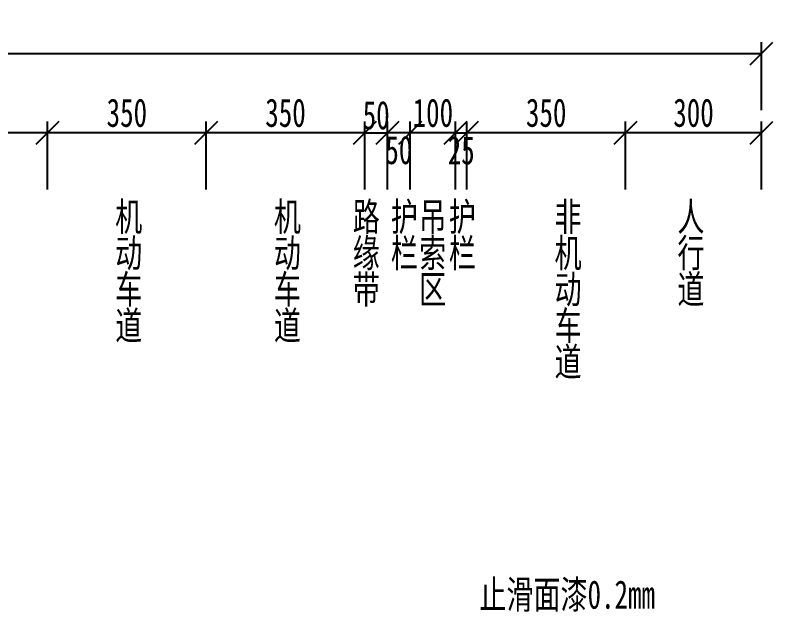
# Model space of a CAD drawing. Extents: x -2611510 to 954358, y -247163 to 181535.
# Drawn here: x 842984 to 859697, y 51526 to 64679 of the extents above; entities that cross this region are included whole.
import ezdxf

# ---------------------------------------------------------------- set-up
doc = ezdxf.new("R2010")
doc.units = 0
doc.layers.get('Defpoints').update_dxf_attribs({"color": 8})
doc.layers.add('Dim', color=4, linetype='Continuous')
doc.layers.add('标注', color=3, linetype='Continuous', lineweight=18)
doc.styles.add('fs', font='仿宋_GB2312.TTF', dxfattribs={"width": 0.7})
doc.styles.get("Standard").update_dxf_attribs({"font": '仿宋_GB2312.TTF', "width": 0.7})
doc.dimstyles.new('250-1', dxfattribs={"dimscale": 250, "dimtxt": 2.5, "dimasz": 2, "dimexe": 1, "dimexo": 1, "dimgap": 0, "dimtad": 0, "dimdec": 0, "dimlfac": 0.1, "dimrnd": 0.1, "dimzin": 12, "dimdsep": 46, "dimtxsty": 'Standard', "dimblk": 'OBLIQUE', "dimcen": -1, "dimclrd": 4, "dimclre": 256, "dimclrt": 4, "dimadec": 4, "dimazin": 0, "dimtp": 2, "dimtm": 3, "dimtfac": 0.5, "dimtdec": 0, "dimtmove": 2, "dimatfit": 3, "dimldrblk": 'OBLIQUE', "dimfxl": 5, "dimfxlon": 1, "dimtvp": 0.7, "dimtolj": 1, "dimtzin": 12, "dimarcsym": 0})

# ---------------------------------------------------------------- blocks, each defined once
blk = doc.blocks.new('_Oblique')
at = {"color": 0, "linetype": 'ByBlock', "lineweight": -2}
blk.add_line((-0.5, -0.5), (0.5, 0.5), dxfattribs=at)
blk = doc.blocks.new('*D257')
at = {"layer": 'Defpoints', "color": 0, "transparency": 16777216}
for p in [(840197, 62087), (840197, 60264), (843697, 60264)]:
    blk.add_point(p, dxfattribs=at)
at = {"layer": 'Dim', "lineweight": -2, "transparency": 16777216}
for p, q in [((840197, 60837), (840197, 62337)), ((843697, 60837), (843697, 62337))]:
    blk.add_line(p, q, dxfattribs=at)
at = {"layer": 'Dim', "color": 4, "lineweight": -2, "transparency": 16777216}
blk.add_line((843697, 62087), (840197, 62087), dxfattribs=at)
at = {"layer": 'Dim', "color": 4, "lineweight": -2, "transparency": 16777216, "xscale": 500, "yscale": 500, "zscale": 500, "rotation": 180}
blk.add_blockref('_Oblique', (840197, 62087), dxfattribs=at)
at = {"layer": 'Dim', "color": 4, "lineweight": -2, "transparency": 16777216, "xscale": 500, "yscale": 500, "zscale": 500}
blk.add_blockref('_Oblique', (843697, 62087), dxfattribs=at)
at = {"layer": 'Dim', "color": 4, "transparency": 16777216, "insert": (841947, 62524), "char_height": 625, "attachment_point": 5}
blk.add_mtext('\\A1;350', dxfattribs=at)
blk = doc.blocks.new('*D258')
at = {"layer": 'Defpoints', "color": 0, "transparency": 16777216}
for p in [(843697, 62087), (843697, 60264), (847197, 60264)]:
    blk.add_point(p, dxfattribs=at)
at = {"layer": 'Dim', "lineweight": -2, "transparency": 16777216}
for p, q in [((843697, 60837), (843697, 62337)), ((847197, 60837), (847197, 62337))]:
    blk.add_line(p, q, dxfattribs=at)
at = {"layer": 'Dim', "color": 4, "lineweight": -2, "transparency": 16777216}
blk.add_line((847197, 62087), (843697, 62087), dxfattribs=at)
at = {"layer": 'Dim', "color": 4, "lineweight": -2, "transparency": 16777216, "xscale": 500, "yscale": 500, "zscale": 500, "rotation": 180}
blk.add_blockref('_Oblique', (843697, 62087), dxfattribs=at)
at = {"layer": 'Dim', "color": 4, "lineweight": -2, "transparency": 16777216, "xscale": 500, "yscale": 500, "zscale": 500}
blk.add_blockref('_Oblique', (847197, 62087), dxfattribs=at)
at = {"layer": 'Dim', "color": 4, "transparency": 16777216, "insert": (845447, 62524), "char_height": 625, "attachment_point": 5}
blk.add_mtext('\\A1;350', dxfattribs=at)
blk = doc.blocks.new('*D260')
at = {"layer": 'Defpoints', "color": 0, "transparency": 16777216}
for p in [(859447, 63831), (819447, 60264), (859447, 60264)]:
    blk.add_point(p, dxfattribs=at)
at = {"layer": 'Dim', "lineweight": -2, "transparency": 16777216}
for p, q in [((819447, 62581), (819447, 64081)), ((859447, 62581), (859447, 64081))]:
    blk.add_line(p, q, dxfattribs=at)
at = {"layer": 'Dim', "color": 4, "lineweight": -2, "transparency": 16777216}
blk.add_line((819447, 63831), (859447, 63831), dxfattribs=at)
at = {"layer": 'Dim', "color": 4, "lineweight": -2, "transparency": 16777216, "xscale": 500, "yscale": 500, "zscale": 500, "rotation": 180}
blk.add_blockref('_Oblique', (819447, 63831), dxfattribs=at)
at = {"layer": 'Dim', "color": 4, "lineweight": -2, "transparency": 16777216, "xscale": 500, "yscale": 500, "zscale": 500}
blk.add_blockref('_Oblique', (859447, 63831), dxfattribs=at)
at = {"layer": 'Dim', "color": 4, "transparency": 16777216, "insert": (839447, 64269), "char_height": 625, "attachment_point": 5}
blk.add_mtext('\\A1;4000', dxfattribs=at)
blk = doc.blocks.new('*D262')
at = {"layer": 'Defpoints', "color": 0, "transparency": 16777216}
for p in [(847197, 62087), (847197, 60264), (850697, 60264)]:
    blk.add_point(p, dxfattribs=at)
at = {"layer": 'Dim', "lineweight": -2, "transparency": 16777216}
for p, q in [((847197, 60837), (847197, 62337)), ((850697, 60837), (850697, 62337))]:
    blk.add_line(p, q, dxfattribs=at)
at = {"layer": 'Dim', "color": 4, "lineweight": -2, "transparency": 16777216}
blk.add_line((850697, 62087), (847197, 62087), dxfattribs=at)
at = {"layer": 'Dim', "color": 4, "lineweight": -2, "transparency": 16777216, "xscale": 500, "yscale": 500, "zscale": 500, "rotation": 180}
blk.add_blockref('_Oblique', (847197, 62087), dxfattribs=at)
at = {"layer": 'Dim', "color": 4, "lineweight": -2, "transparency": 16777216, "xscale": 500, "yscale": 500, "zscale": 500}
blk.add_blockref('_Oblique', (850697, 62087), dxfattribs=at)
at = {"layer": 'Dim', "color": 4, "transparency": 16777216, "insert": (848947, 62524), "char_height": 625, "attachment_point": 5}
blk.add_mtext('\\A1;350', dxfattribs=at)
blk = doc.blocks.new('*D263')
at = {"layer": 'Defpoints', "color": 0, "transparency": 16777216}
for p in [(856447, 62088), (856447, 60264), (859447, 60264)]:
    blk.add_point(p, dxfattribs=at)
at = {"layer": 'Dim', "lineweight": -2, "transparency": 16777216}
for p, q in [((856447, 60838), (856447, 62338)), ((859447, 60838), (859447, 62338))]:
    blk.add_line(p, q, dxfattribs=at)
at = {"layer": 'Dim', "color": 4, "lineweight": -2, "transparency": 16777216}
blk.add_line((859447, 62088), (856447, 62088), dxfattribs=at)
at = {"layer": 'Dim', "color": 4, "lineweight": -2, "transparency": 16777216, "xscale": 500, "yscale": 500, "zscale": 500, "rotation": 180}
blk.add_blockref('_Oblique', (856447, 62088), dxfattribs=at)
at = {"layer": 'Dim', "color": 4, "lineweight": -2, "transparency": 16777216, "xscale": 500, "yscale": 500, "zscale": 500}
blk.add_blockref('_Oblique', (859447, 62088), dxfattribs=at)
at = {"layer": 'Dim', "color": 4, "transparency": 16777216, "insert": (857947, 62525), "char_height": 625, "attachment_point": 5}
blk.add_mtext('\\A1;300', dxfattribs=at)
blk = doc.blocks.new('*D264')
at = {"layer": 'Defpoints', "color": 0, "transparency": 16777216}
for p in [(852947, 62088), (852947, 60264), (856447, 60264)]:
    blk.add_point(p, dxfattribs=at)
at = {"layer": 'Dim', "lineweight": -2, "transparency": 16777216}
for p, q in [((852947, 60838), (852947, 62338)), ((856447, 60838), (856447, 62338))]:
    blk.add_line(p, q, dxfattribs=at)
at = {"layer": 'Dim', "color": 4, "lineweight": -2, "transparency": 16777216}
blk.add_line((856447, 62088), (852947, 62088), dxfattribs=at)
at = {"layer": 'Dim', "color": 4, "lineweight": -2, "transparency": 16777216, "xscale": 500, "yscale": 500, "zscale": 500, "rotation": 180}
blk.add_blockref('_Oblique', (852947, 62088), dxfattribs=at)
at = {"layer": 'Dim', "color": 4, "lineweight": -2, "transparency": 16777216, "xscale": 500, "yscale": 500, "zscale": 500}
blk.add_blockref('_Oblique', (856447, 62088), dxfattribs=at)
at = {"layer": 'Dim', "color": 4, "transparency": 16777216, "insert": (854697, 62525), "char_height": 625, "attachment_point": 5}
blk.add_mtext('\\A1;350', dxfattribs=at)
blk = doc.blocks.new('*D265')
at = {"layer": 'Defpoints', "color": 0, "transparency": 16777216}
for p in [(851697, 62087), (851697, 60264), (852697, 60264)]:
    blk.add_point(p, dxfattribs=at)
at = {"layer": 'Dim', "lineweight": -2, "transparency": 16777216}
for p, q in [((851697, 60837), (851697, 62337)), ((852697, 60837), (852697, 62337))]:
    blk.add_line(p, q, dxfattribs=at)
at = {"layer": 'Dim', "color": 4, "lineweight": -2, "transparency": 16777216}
blk.add_line((852697, 62087), (851697, 62087), dxfattribs=at)
at = {"layer": 'Dim', "color": 4, "lineweight": -2, "transparency": 16777216, "xscale": 500, "yscale": 500, "zscale": 500, "rotation": 180}
blk.add_blockref('_Oblique', (851697, 62087), dxfattribs=at)
at = {"layer": 'Dim', "color": 4, "lineweight": -2, "transparency": 16777216, "xscale": 500, "yscale": 500, "zscale": 500}
blk.add_blockref('_Oblique', (852697, 62087), dxfattribs=at)
at = {"layer": 'Dim', "color": 4, "transparency": 16777216, "insert": (852197, 62524), "char_height": 625, "attachment_point": 5}
blk.add_mtext('\\A1;100', dxfattribs=at)
blk = doc.blocks.new('*D269')
at = {"layer": 'Defpoints', "color": 0, "transparency": 16777216}
for p in [(851197, 62087), (851197, 60264), (851697, 60264)]:
    blk.add_point(p, dxfattribs=at)
at = {"layer": 'Dim', "lineweight": -2, "transparency": 16777216}
for p, q in [((851197, 60837), (851197, 62337)), ((851697, 60837), (851697, 62337))]:
    blk.add_line(p, q, dxfattribs=at)
at = {"layer": 'Dim', "color": 4, "lineweight": -2, "transparency": 16777216}
blk.add_line((851697, 62087), (851197, 62087), dxfattribs=at)
at = {"layer": 'Dim', "color": 4, "lineweight": -2, "transparency": 16777216, "xscale": 500, "yscale": 500, "zscale": 500, "rotation": 180}
blk.add_blockref('_Oblique', (851197, 62087), dxfattribs=at)
at = {"layer": 'Dim', "color": 4, "lineweight": -2, "transparency": 16777216, "xscale": 500, "yscale": 500, "zscale": 500}
blk.add_blockref('_Oblique', (851697, 62087), dxfattribs=at)
at = {"layer": 'Dim', "color": 4, "transparency": 16777216, "insert": (851447, 61703), "char_height": 625, "attachment_point": 5}
blk.add_mtext('\\A1;50', dxfattribs=at)
blk = doc.blocks.new('*D270')
at = {"layer": 'Defpoints', "color": 0, "transparency": 16777216}
for p in [(851197, 62087), (850697, 60264), (851197, 60264)]:
    blk.add_point(p, dxfattribs=at)
at = {"layer": 'Dim', "lineweight": -2, "transparency": 16777216}
for p, q in [((850697, 60837), (850697, 62337)), ((851197, 60837), (851197, 62337))]:
    blk.add_line(p, q, dxfattribs=at)
at = {"layer": 'Dim', "color": 4, "lineweight": -2, "transparency": 16777216}
blk.add_line((850697, 62087), (851197, 62087), dxfattribs=at)
at = {"layer": 'Dim', "color": 4, "lineweight": -2, "transparency": 16777216, "xscale": 500, "yscale": 500, "zscale": 500, "rotation": 180}
blk.add_blockref('_Oblique', (850697, 62087), dxfattribs=at)
at = {"layer": 'Dim', "color": 4, "lineweight": -2, "transparency": 16777216, "xscale": 500, "yscale": 500, "zscale": 500}
blk.add_blockref('_Oblique', (851197, 62087), dxfattribs=at)
at = {"layer": 'Dim', "color": 4, "transparency": 16777216, "insert": (850947, 62471), "char_height": 625, "attachment_point": 5}
blk.add_mtext('\\A1;50', dxfattribs=at)
blk = doc.blocks.new('*D271')
at = {"layer": 'Defpoints', "color": 0, "transparency": 16777216}
for p in [(852947, 62088), (852697, 60264), (852947, 60264)]:
    blk.add_point(p, dxfattribs=at)
at = {"layer": 'Dim', "lineweight": -2, "transparency": 16777216}
for p, q in [((852697, 60838), (852697, 62338)), ((852947, 60838), (852947, 62338))]:
    blk.add_line(p, q, dxfattribs=at)
at = {"layer": 'Dim', "color": 4, "lineweight": -2, "transparency": 16777216}
blk.add_line((852697, 62088), (852947, 62088), dxfattribs=at)
at = {"layer": 'Dim', "color": 4, "lineweight": -2, "transparency": 16777216, "xscale": 500, "yscale": 500, "zscale": 500, "rotation": 180}
blk.add_blockref('_Oblique', (852697, 62088), dxfattribs=at)
at = {"layer": 'Dim', "color": 4, "lineweight": -2, "transparency": 16777216, "xscale": 500, "yscale": 500, "zscale": 500}
blk.add_blockref('_Oblique', (852947, 62088), dxfattribs=at)
at = {"layer": 'Dim', "color": 4, "transparency": 16777216, "insert": (852822, 61697), "char_height": 625, "attachment_point": 5}
blk.add_mtext('\\A1;25', dxfattribs=at)

msp = doc.modelspace()

# ---------------------------------------------------------------- texts
at = {"layer": '标注', "color": 7, "style": 'fs', "width": 0.7}
msp.add_text('止滑面漆0.2mm', height=625, rotation=360, dxfattribs=at).set_placement((853222.4, 51595.4))
at = {"layer": '标注', "color": 7, "char_height": 625, "attachment_point": 3, "rotation": 0, "line_spacing_factor": 0.768, "style": 'fs'}
for s, insert in [('机\\P动\\P车\\P道', (845786.5, 60548.4)), ('机\\P动\\P车\\P道', (849286.5, 60548.4)), ('路\\P缘\\P带', (851027.5, 60548.4)), ('护\\P栏', (851866.9, 60548.4)), ('吊\\P索\\P区', (852492.2, 60548.4)), ('护\\P栏', (853146, 60548.4)), ('非\\P机\\P动\\P车\\P道', (855478.2, 60548.4)), ('人\\P行\\P道', (858187.5, 60548.4))]:
    msp.add_mtext(s, dxfattribs=dict(at, insert=insert))

# ---------------------------------------------------------------- dimensions: what is measured, and where the dimension line sits
at = {"layer": 'Dim'}
dim = msp.add_linear_dim(base=(859446.7, 63831.1), p1=(819446.7, 60263.9), p2=(859446.7, 60263.9), dimstyle='250-1', dxfattribs=at)
dim.commit()
dim.dimension.update_dxf_attribs({"geometry": '*D260', "text_midpoint": (839446.7, 64268.6)})
for base, p1, p2, picture, middle in [((840196.7, 62086.8), (843696.7, 60263.9), (840196.7, 60263.9), '*D257', (841946.7, 62524.3)), ((843696.7, 62086.8), (847196.7, 60263.9), (843696.7, 60263.9), '*D258', (845446.7, 62524.3)), ((847196.7, 62086.8), (850696.7, 60263.9), (847196.7, 60263.9), '*D262', (848946.7, 62524.3)), ((851696.7, 62086.8), (852696.7, 60263.9), (851696.7, 60263.9), '*D265', (852196.7, 62524.3)), ((852946.7, 62087.9), (856446.7, 60263.9), (852946.7, 60263.9), '*D264', (854696.7, 62525.4)), ((856446.7, 62087.9), (859446.7, 60263.9), (856446.7, 60263.9), '*D263', (857946.7, 62525.4))]:
    dim = msp.add_linear_dim(base=base, p1=p1, p2=p2, angle=180, dimstyle='250-1', dxfattribs=at)
    dim.commit()
    dim.dimension.update_dxf_attribs({"geometry": picture, "text_midpoint": middle})
dim = msp.add_linear_dim(base=(851196.7, 62086.8), p1=(850696.7, 60263.9), p2=(851196.7, 60263.9), dimstyle='250-1', dxfattribs=at)
dim.commit()
dim.dimension.update_dxf_attribs({"geometry": '*D270', "text_midpoint": (850946.7, 62471.2), "dimtype": 160})
for base, p1, p2, picture, middle in [((851196.7, 62086.8), (851696.7, 60263.9), (851196.7, 60263.9), '*D269', (851446.7, 61702.5)), ((852946.7, 62087.9), (852696.7, 60263.9), (852946.7, 60263.9), '*D271', (852821.7, 61697.1))]:
    dim = msp.add_linear_dim(base=base, p1=p1, p2=p2, angle=180, dimstyle='250-1', dxfattribs=at)
    dim.commit()
    dim.dimension.update_dxf_attribs({"geometry": picture, "text_midpoint": middle, "dimtype": 160})

doc.saveas('drawing.dxf')
